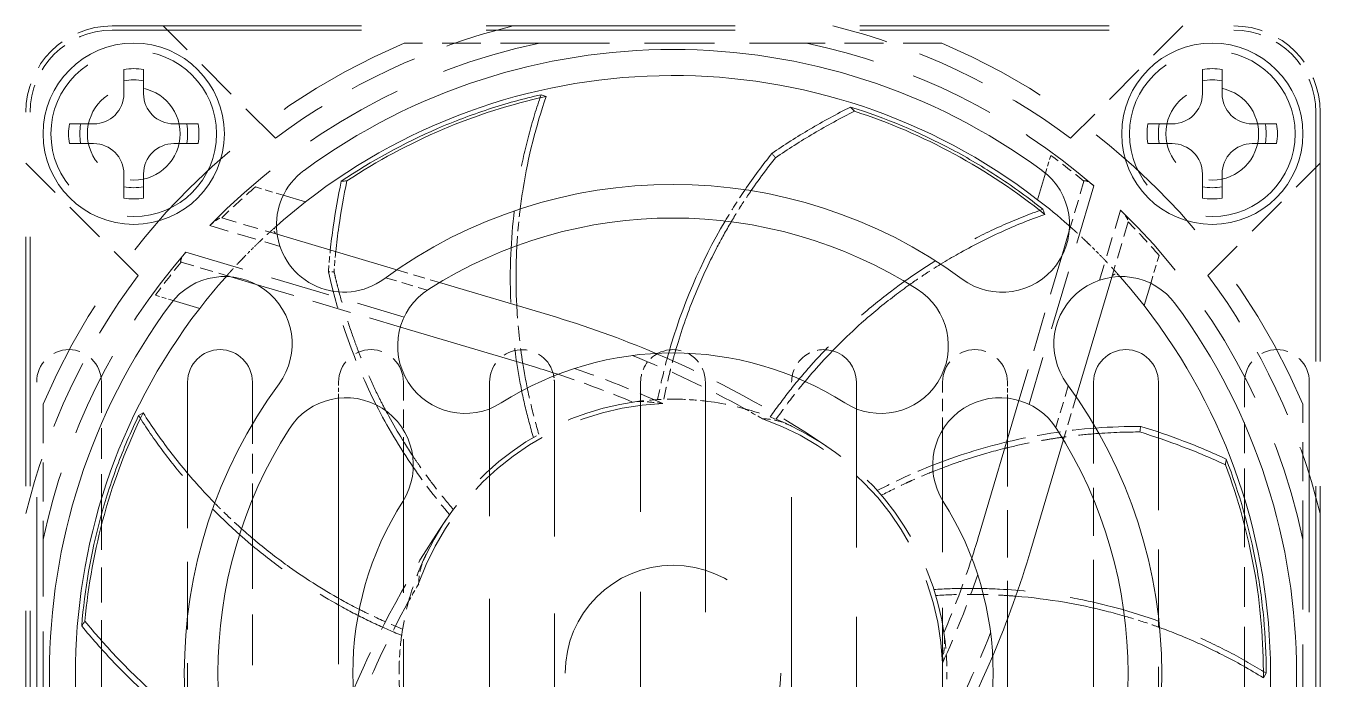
# Model space of a CAD drawing. Header units: millimetres. Extents: x 36 to 2484, y 36 to 1746.
# Drawn here: x 1227.8 to 1287.8, y 527.6 to 557.8 of the extents above; entities that cross this region are included whole.
import ezdxf

# ---------------------------------------------------------------- set-up
doc = ezdxf.new("R2010")
doc.units = ezdxf.units.MM
doc.header["$LTSCALE"] = 6
doc.linetypes.add('HIDDEN', pattern=[9.525, 6.35, -3.175])
doc.layers.add('가는파선_A3', color=7, linetype='HIDDEN', lineweight=13, true_color=0x008000)
doc.layers.add('굵은실선_A3', color=7, linetype='Continuous', lineweight=18)

msp = doc.modelspace()

# ---------------------------------------------------------------- linework, layer by layer
at = {"layer": '가는파선_A3', "ltscale": 0.303295}
for p, q in [((1231.78, 557.829), (1283.78, 557.829)), ((1231.78, 557.629), (1283.78, 557.629)), ((1227.78, 501.829), (1227.78, 553.829)), ((1227.98, 501.829), (1227.98, 553.829)), ((1287.58, 553.829), (1287.58, 501.829)), ((1287.78, 553.829), (1287.78, 501.829))]:
    msp.add_line(p, q, dxfattribs=at)
at = {"layer": '가는파선_A3', "ltscale": 0.050574}
for p, q in [((1239.345, 552.628), (1234.144, 557.829)), ((1281.416, 557.829), (1276.215, 552.628)), ((1227.78, 551.465), (1232.981, 546.264)), ((1282.579, 546.264), (1287.78, 551.465))]:
    msp.add_line(p, q, dxfattribs=at)
at = {"layer": '가는파선_A3', "ltscale": 0.085258}
for p, q in [((1251.585, 557.029), (1263.975, 557.029)), ((1228.58, 521.634), (1228.58, 534.024)), ((1286.98, 534.024), (1286.98, 521.634))]:
    msp.add_line(p, q, dxfattribs=at)
at = {"layer": '가는파선_A3', "ltscale": 0.005822}
for p, q in [((1275.05, 551.002), (1275.294, 551.826)), ((1234.607, 545.099), (1233.783, 545.344))]:
    msp.add_line(p, q, dxfattribs=at)
at = {"layer": '가는파선_A3', "ltscale": 0.009197}
for p, q in [((1239.712, 549.978), (1238.419, 550.362)), ((1279.929, 545.896), (1280.313, 547.19))]:
    msp.add_line(p, q, dxfattribs=at)
at = {"layer": '가는파선_A3', "ltscale": 0.072679}
for p, q in [((1277.292, 550.419), (1274.286, 540.291)), ((1235.19, 547.341), (1245.318, 544.335))]:
    msp.add_line(p, q, dxfattribs=at)
at = {"layer": '가는파선_A3', "ltscale": 0.015952}
for p, q in [((1276.831, 550.625), (1276.168, 548.391)), ((1234.984, 546.88), (1237.218, 546.217))]:
    msp.add_line(p, q, dxfattribs=at)
at = {"layer": '가는파선_A3', "ltscale": 0.023241}
for p, q in [((1278.523, 549.294), (1277.559, 546.046)), ((1236.315, 548.572), (1239.563, 547.608))]:
    msp.add_line(p, q, dxfattribs=at)
at = {"layer": '가는파선_A3', "ltscale": 0.018309}
for p, q in [((1236.867, 548.929), (1239.428, 548.169)), ((1278.88, 548.742), (1278.12, 546.18))]:
    msp.add_line(p, q, dxfattribs=at)
at = {"layer": '가는파선_A3'}
for p, q in [((1239.428, 548.169), (1239.429, 548.169)), ((1278.12, 546.18), (1278.12, 546.18))]:
    msp.add_line(p, q, dxfattribs=at)
at = {"layer": '가는파선_A3', "ltscale": 0.000352975}
for p, q in [((1276.168, 548.391), (1276.15, 548.328)), ((1237.218, 546.217), (1237.281, 546.199))]:
    msp.add_line(p, q, dxfattribs=at)
at = {"layer": '가는파선_A3', "ltscale": 0.047908}
for p, q in [((1275.8, 547.15), (1273.817, 540.469)), ((1238.459, 545.849), (1245.14, 543.866))]:
    msp.add_line(p, q, dxfattribs=at)
at = {"layer": '가는파선_A3', "ltscale": 0.013778}
for p, q in [((1244.458, 546.155), (1246.389, 545.582)), ((1276.106, 541.151), (1275.533, 539.219))]:
    msp.add_line(p, q, dxfattribs=at)
at = {"layer": '가는파선_A3', "ltscale": 0.01412}
for p, q in [((1244.978, 546.522), (1246.957, 545.935)), ((1276.473, 540.63), (1275.886, 538.652))]:
    msp.add_line(p, q, dxfattribs=at)
at = {"layer": '가는파선_A3', "ltscale": 0.279909}
for p, q in [((1228.28, 509.329), (1228.28, 541.323)), ((1259.28, 541.323), (1259.28, 509.329)), ((1263.28, 509.329), (1263.28, 541.323)), ((1287.28, 541.323), (1287.28, 509.329))]:
    msp.add_line(p, q, dxfattribs=at)
at = {"layer": '가는파선_A3', "ltscale": 0.037299}
for p, q in [((1231.28, 541.323), (1231.28, 535.894)), ((1284.28, 535.894), (1284.28, 541.323))]:
    msp.add_line(p, q, dxfattribs=at)
at = {"layer": '가는파선_A3', "ltscale": 0.005045}
for p, q in [((1242.28, 540.576), (1242.28, 541.323)), ((1273.28, 541.323), (1273.28, 540.576))]:
    msp.add_line(p, q, dxfattribs=at)
at = {"layer": '가는파선_A3', "ltscale": 0.022329}
msp.add_line((1245.28, 541.323), (1245.28, 538.067), dxfattribs=at)
at = {"layer": '가는파선_A3', "ltscale": 0.200992}
msp.add_line((1249.28, 512.132), (1249.28, 541.323), dxfattribs=at)
at = {"layer": '가는파선_A3', "ltscale": 0.187835}
msp.add_line((1252.28, 541.323), (1252.28, 514.042), dxfattribs=at)
at = {"layer": '가는파선_A3', "ltscale": 0.19459}
msp.add_line((1256.28, 513.061), (1256.28, 541.323), dxfattribs=at)
at = {"layer": '가는파선_A3', "ltscale": 0.015195}
msp.add_line((1270.28, 539.102), (1270.28, 541.323), dxfattribs=at)
at = {"layer": '가는파선_A3', "ltscale": 0.168738}
msp.add_line((1266.28, 540.083), (1266.28, 515.575), dxfattribs=at)
at = {"layer": '가는파선_A3', "ltscale": 0.023953}
msp.add_line((1238.28, 539.364), (1238.28, 535.872), dxfattribs=at)
at = {"layer": '가는파선_A3', "ltscale": 0.058598}
msp.add_line((1277.28, 530.843), (1277.28, 539.364), dxfattribs=at)
at = {"layer": '가는파선_A3', "ltscale": 0.09519}
msp.add_line((1280.28, 539.005), (1280.28, 525.173), dxfattribs=at)
at = {"layer": '가는파선_A3', "ltscale": 0.057376}
msp.add_line((1273.28, 538.659), (1273.28, 530.315), dxfattribs=at)
at = {"layer": '가는파선_A3', "ltscale": 0.135772}
msp.add_line((1270.28, 517.918), (1270.28, 537.642), dxfattribs=at)
at = {"layer": '가는파선_A3', "ltscale": 0.081999}
msp.add_line((1235.28, 525.173), (1235.28, 537.09), dxfattribs=at)
at = {"layer": '가는파선_A3', "ltscale": 0.112434}
msp.add_line((1245.28, 535.835), (1245.28, 519.5), dxfattribs=at)
at = {"layer": '가는파선_A3', "ltscale": 0.042759}
msp.add_line((1231.28, 535.177), (1231.28, 528.956), dxfattribs=at)
at = {"layer": '가는파선_A3', "ltscale": 0.048449}
msp.add_line((1284.28, 528.129), (1284.28, 535.177), dxfattribs=at)
at = {"layer": '가는파선_A3', "ltscale": 0.061793}
msp.add_line((1238.28, 534.086), (1238.28, 525.101), dxfattribs=at)
at = {"layer": '가는파선_A3', "ltscale": 0.098412}
msp.add_line((1242.28, 516.999), (1242.28, 531.299), dxfattribs=at)
at = {"layer": '가는파선_A3', "ltscale": 0.166112}
for centre in [(1232.78, 552.829), (1282.78, 552.829)]:
    msp.add_circle(centre, 3.84, dxfattribs=at)
at = {"layer": '가는파선_A3', "ltscale": 0.092961}
for centre in [(1232.78, 552.829), (1282.78, 552.829)]:
    msp.add_circle(centre, 2.15, dxfattribs=at)
at = {"layer": '가는파선_A3', "ltscale": 0.274855}
msp.add_circle((1257.78, 527.829), 5, dxfattribs=at)
at = {"layer": '가는파선_A3', "ltscale": 0.043184}
for centre, start, end in [((1231.78, 553.829), 90, 180), ((1283.78, 553.829), 0, 90)]:
    msp.add_arc(centre, 4, start, end, dxfattribs=at)
at = {"layer": '가는파선_A3', "ltscale": 0.04102}
for centre, start, end in [((1231.78, 553.829), 90, 180), ((1283.78, 553.829), 0, 90)]:
    msp.add_arc(centre, 3.8, start, end, dxfattribs=at)
at = {"layer": '가는파선_A3', "ltscale": 0.084473}
for start, end in [(103.86243, 126.62618), (53.37382, 76.13757), (143.37382, 166.13757), (13.86243, 36.62618)]:
    msp.add_arc((1257.78, 527.829), 30.9, start, end, dxfattribs=at)
at = {"layer": '가는파선_A3', "ltscale": 0.166951}
for start, end in [(113.11992, 156.88008), (23.11992, 66.88008)]:
    msp.add_arc((1257.78, 527.829), 31.75, start, end, dxfattribs=at)
at = {"layer": '가는파선_A3', "ltscale": 0.121933}
for start, end in [(101.9788, 135.98083), (11.9788, 45.98083)]:
    msp.add_arc((1257.78, 527.829), 29.85, start, end, dxfattribs=at)
at = {"layer": '가는파선_A3', "ltscale": 0.103405}
for start, end in [(49.18161, 78.0212), (139.18161, 168.0212)]:
    msp.add_arc((1257.78, 527.829), 29.85, start, end, dxfattribs=at)
at = {"layer": '가는파선_A3', "ltscale": 0.013339}
for start, end in [(50.11307, 53.87531), (140.11307, 143.87531)]:
    msp.add_arc((1257.78, 527.829), 29.709, start, end, dxfattribs=at)
at = {"layer": '가는파선_A3', "ltscale": 0.014454}
for start, end in [(130.67041, 134.74483), (40.67041, 44.74483)]:
    msp.add_arc((1257.78, 527.829), 29.709, start, end, dxfattribs=at)
at = {"layer": '가는파선_A3', "ltscale": 0.011766}
msp.add_arc((1282.593, 535.586), 25.996, 145.69483, 149.49115, dxfattribs=at)
at = {"layer": '가는파선_A3', "ltscale": 0.002828}
for centre, start, end in [((1239.485, 548.361), 131.7021, 253.47), ((1278.312, 546.124), 41.7021, 163.47)]:
    msp.add_arc(centre, 0.2, start, end, dxfattribs=at)
at = {"layer": '가는파선_A3', "ltscale": 0.000321428}
for start, end in [(131.57556, 131.7021), (41.57556, 41.7021)]:
    msp.add_arc((1257.78, 527.829), 27.7, start, end, dxfattribs=at)
at = {"layer": '가는파선_A3', "ltscale": 0.000840398}
msp.add_arc((1275.977, 548.448), 0.2, 343.47, 22.577, dxfattribs=at)
at = {"layer": '가는파선_A3', "ltscale": 0.00384}
for start, end in [(134.59874, 135.78169), (44.59874, 45.78169)]:
    msp.add_arc((1257.78, 527.829), 27.7, start, end, dxfattribs=at)
at = {"layer": '가는파선_A3', "ltscale": 0.000840399}
msp.add_arc((1237.161, 546.026), 0.2, 73.47, 112.577, dxfattribs=at)
at = {"layer": '가는파선_A3', "ltscale": 0.045243}
msp.add_arc((1267.185, 552.065), 25.996, 192.50556, 207.01243, dxfattribs=at)
at = {"layer": '가는파선_A3', "ltscale": 0.032363}
for centre in [(1229.78, 541.323), (1243.78, 541.323), (1271.78, 541.323), (1285.78, 541.323)]:
    msp.add_arc(centre, 1.5, 0, 180, dxfattribs=at)
at = {"layer": '가는파선_A3', "ltscale": 0.029331}
msp.add_arc((1250.78, 541.323), 1.5, 16.81479, 180, dxfattribs=at)
at = {"layer": '가는파선_A3', "ltscale": 0.011229}
msp.add_arc((1257.78, 541.323), 1.5, 117.18244, 180, dxfattribs=at)
at = {"layer": '가는파선_A3', "ltscale": 0.015216}
msp.add_arc((1282.593, 535.586), 25.996, 164.18465, 169.08489, dxfattribs=at)
at = {"layer": '가는파선_A3', "ltscale": 0.017226}
msp.add_arc((1257.78, 541.323), 1.5, 0, 96.06663, dxfattribs=at)
at = {"layer": '가는파선_A3', "ltscale": 0.018898}
msp.add_arc((1264.78, 541.323), 1.5, 74.66111, 180, dxfattribs=at)
at = {"layer": '가는파선_A3', "ltscale": 0.00186}
msp.add_arc((1250.78, 541.323), 1.5, 0, 10.86898, dxfattribs=at)
at = {"layer": '가는파선_A3', "ltscale": 0.102804}
for start, end in [(92.14681, 160.61598), (2.14681, 70.61598)]:
    msp.add_arc((1257.78, 527.829), 12.5, start, end, dxfattribs=at)
at = {"layer": '가는파선_A3', "ltscale": 0.086535}
for start, end in [(97.59803, 154.33421), (7.59803, 64.33421)]:
    msp.add_arc((1257.78, 527.829), 12.7, start, end, dxfattribs=at)
at = {"layer": '가는파선_A3', "ltscale": 0.009178}
for start, end in [(82.68098, 88.75727), (172.68098, 178.75727)]:
    msp.add_arc((1257.78, 527.829), 12.7, start, end, dxfattribs=at)
at = {"layer": '가는파선_A3', "ltscale": 0.006391}
for centre, start, end in [((1238.814, 499.784), 59.87624, 61.04834), ((1285.825, 508.863), 149.87624, 151.04834)]:
    msp.add_arc(centre, 46.056, start, end, dxfattribs=at)
at = {"layer": '가는파선_A3', "ltscale": 0.028767}
msp.add_arc((1279.315, 513.266), 25.996, 94.26626, 103.50177, dxfattribs=at)
at = {"layer": '가는파선_A3', "ltscale": 0.018962}
msp.add_arc((1267.185, 552.065), 25.996, 214.41479, 220.51346, dxfattribs=at)
at = {"layer": '가는파선_A3', "ltscale": 0.019374}
msp.add_arc((1279.315, 513.266), 25.996, 111.42601, 117.65631, dxfattribs=at)
at = {"layer": '가는파선_A3', "ltscale": 0.039602}
for centre, major_axis, start_param, end_param in [((1247.428, 518.005), (31.314, -14.832), 1.48665, 1.653063), ((1267.604, 517.478), (-14.832, -31.314), 4.628243, 4.794656), ((1247.956, 538.18), (-14.832, -31.314), 1.48665, 1.653063)]:
    msp.add_ellipse(centre, major_axis=major_axis, ratio=0.747569, start_param=start_param, end_param=end_param, dxfattribs=at)
at = {"layer": '가는파선_A3', "ltscale": 0.062132}
for centre, major_axis, start_param, end_param in [((1247.346, 517.837), (31.897, -15.101), 1.368341, 1.624922), ((1267.771, 517.395), (-15.101, -31.897), 4.509934, 4.766515), ((1247.788, 538.263), (-15.101, -31.897), 1.368341, 1.624922)]:
    msp.add_ellipse(centre, major_axis=major_axis, ratio=0.753423, start_param=start_param, end_param=end_param, dxfattribs=at)
at = {"layer": '가는파선_A3', "ltscale": 0.030301}
for centre, major_axis in [((1247.456, 518.017), (29.879, -14.187)), ((1247.968, 538.153), (-14.187, -29.879))]:
    msp.add_ellipse(centre, major_axis=major_axis, ratio=0.737079, start_param=1.590873, end_param=1.724567, dxfattribs=at)
at = {"layer": '가는파선_A3', "ltscale": 0.025357}
for centre, major_axis in [((1247.414, 517.832), (29.496, -14.079)), ((1247.783, 538.195), (-14.079, -29.496))]:
    msp.add_ellipse(centre, major_axis=major_axis, ratio=0.73627, start_param=1.633596, end_param=1.747056, dxfattribs=at)
at = {"layer": '가는파선_A3', "ltscale": 0.047359}
for points, weights in [([(1251.585, 557.029), (1248.545, 557.029), (1245.313, 557.029)], [1.04362508685, 1.03259529718, 1.01109206527]), ([(1270.247, 557.029), (1267.014, 557.029), (1263.975, 557.029)], [1.01109206527, 1.03259529718, 1.04362508685]), ([(1228.58, 540.296), (1228.58, 537.063), (1228.58, 534.024)], [1.01109206527, 1.03259529718, 1.04362508685]), ([(1286.98, 534.024), (1286.98, 537.063), (1286.98, 540.296)], [1.04360800097, 1.03257839188, 1.01107551201])]:
    msp.add_rational_spline(points, weights, degree=2, dxfattribs=at)
at = {"layer": '가는파선_A3', "ltscale": 0.111133}
for points, knots in [([(1251.307, 538.756), (1251.163, 539.242), (1251.033, 539.732), (1250.803, 540.719), (1250.702, 541.216), (1250.444, 542.71), (1250.33, 543.716), (1250.238, 545.393), (1250.227, 546.062), (1250.273, 548.098), (1250.412, 549.459), (1250.777, 551.461), (1250.922, 552.113), (1251.259, 553.393), (1251.449, 554.021), (1251.664, 554.64)], [-1.61343, -1.61343, -1.61343, -1.61343, -1.461593, -1.461593, -1.309712, -1.309712, -1.006941, -1.006941, -0.806715, -0.806715, -0.397022, -0.397022, -0.196668, -0.196668, 0, 0, 0, 0]), ([(1262.287, 539.702), (1262.577, 540.118), (1262.879, 540.525), (1263.507, 541.321), (1263.833, 541.709), (1264.841, 542.843), (1265.555, 543.559), (1266.81, 544.676), (1267.326, 545.102), (1268.946, 546.335), (1270.097, 547.076), (1271.89, 548.038), (1272.49, 548.332), (1273.701, 548.866), (1274.31, 549.109), (1274.928, 549.327)], [-1.61343, -1.61343, -1.61343, -1.61343, -1.461593, -1.461593, -1.309712, -1.309712, -1.006941, -1.006941, -0.806715, -0.806715, -0.397022, -0.397022, -0.196668, -0.196668, 0, 0, 0, 0]), ([(1245.201, 529.581), (1244.732, 529.772), (1244.268, 529.976), (1243.352, 530.411), (1242.901, 530.642), (1241.571, 531.372), (1240.714, 531.909), (1239.346, 532.883), (1238.816, 533.292), (1237.253, 534.597), (1236.275, 535.555), (1234.937, 537.088), (1234.518, 537.608), (1233.727, 538.669), (1233.355, 539.21), (1233.005, 539.764)], [-1.61343, -1.61343, -1.61343, -1.61343, -1.461592, -1.461592, -1.309712, -1.309712, -1.006941, -1.006941, -0.806714, -0.806714, -0.397022, -0.397022, -0.196668, -0.196668, 0, 0, 0, 0]), ([(1269.873, 531.708), (1270.379, 531.74), (1270.885, 531.758), (1271.899, 531.763), (1272.406, 531.751), (1273.921, 531.67), (1274.926, 531.557), (1276.582, 531.273), (1277.236, 531.135), (1279.211, 530.637), (1280.507, 530.199), (1282.378, 529.398), (1282.981, 529.111), (1284.154, 528.498), (1284.724, 528.172), (1285.28, 527.826)], [-1.61343, -1.61343, -1.61343, -1.61343, -1.461593, -1.461593, -1.309712, -1.309712, -1.006941, -1.006941, -0.806715, -0.806715, -0.397022, -0.397022, -0.196668, -0.196668, 0, 0, 0, 0])]:
    msp.add_open_spline(points, degree=3, knots=knots, dxfattribs=at)
at = {"layer": '가는파선_A3', "ltscale": 0.005466}
for points in [[(1276.831, 550.625), (1276.833, 550.63), (1276.835, 550.635), (1276.839, 550.639), (1276.85, 550.652), (1276.872, 550.658), (1276.936, 550.647), (1276.979, 550.631), (1277.07, 550.584), (1277.125, 550.549), (1277.218, 550.481), (1277.256, 550.45), (1277.292, 550.419)], [(1234.984, 546.88), (1234.979, 546.882), (1234.974, 546.885), (1234.97, 546.888), (1234.957, 546.899), (1234.951, 546.921), (1234.962, 546.986), (1234.978, 547.028), (1235.025, 547.119), (1235.06, 547.174), (1235.128, 547.267), (1235.159, 547.305), (1235.19, 547.341)]]:
    msp.add_open_spline(points, degree=3, knots=[0.31733555, 0.31733555, 0.31733555, 0.31733555, 0.32304745, 0.32304745, 0.32304745, 0.34220632, 0.34220632, 0.36136519, 0.36136519, 0.38139821, 0.38139821, 0.39512989, 0.39512989, 0.39512989, 0.39512989], dxfattribs=at)
at = {"layer": '가는파선_A3', "ltscale": 0.011709}
for points, knots in [([(1260.48, 548.749), (1260.555, 548.877), (1260.632, 549.004), (1260.71, 549.131), (1260.921, 549.473), (1261.14, 549.811), (1261.367, 550.143), (1261.379, 550.16), (1261.39, 550.177), (1261.402, 550.194)], [0.7103808, 0.7103808, 0.7103808, 0.7103808, 0.7461522, 0.7461522, 0.7461522, 0.8430978, 0.8430978, 0.8430978, 0.8480169, 0.8480169, 0.8480169, 0.8480169]), ([(1250.542, 547.642), (1250.564, 548.026), (1250.594, 548.41), (1250.652, 548.978), (1250.673, 549.164), (1250.696, 549.349)], [-0.7061844, -0.7061844, -0.7061844, -0.7061844, -0.5910744, -0.5910744, -0.5351618, -0.5351618, -0.5351618, -0.5351618]), ([(1268.758, 545.841), (1269.072, 546.063), (1269.39, 546.279), (1269.871, 546.588), (1270.029, 546.688), (1270.188, 546.785)], [-0.7061844, -0.7061844, -0.7061844, -0.7061844, -0.5910744, -0.5910744, -0.5351618, -0.5351618, -0.5351618, -0.5351618]), ([(1237.777, 534.524), (1237.49, 534.78), (1237.209, 535.043), (1236.801, 535.442), (1236.668, 535.575), (1236.538, 535.708)], [-0.7061844, -0.7061844, -0.7061844, -0.7061844, -0.591074, -0.591074, -0.5351618, -0.5351618, -0.5351618, -0.5351618]), ([(1278.707, 530.476), (1279.076, 530.37), (1279.444, 530.255), (1279.985, 530.072), (1280.161, 530.01), (1280.337, 529.947)], [-0.7061844, -0.7061844, -0.7061844, -0.7061844, -0.591074, -0.591074, -0.5351618, -0.5351618, -0.5351618, -0.5351618])]:
    msp.add_open_spline(points, degree=3, knots=knots, dxfattribs=at)
at = {"layer": '가는파선_A3', "ltscale": 0.006072}
for points in [[(1278.523, 549.294), (1278.541, 549.277), (1278.558, 549.259), (1278.625, 549.19), (1278.676, 549.132), (1278.763, 549.02), (1278.799, 548.965), (1278.85, 548.875), (1278.87, 548.832), (1278.884, 548.775), (1278.884, 548.756), (1278.88, 548.742)], [(1236.315, 548.572), (1236.332, 548.59), (1236.35, 548.607), (1236.419, 548.675), (1236.477, 548.725), (1236.589, 548.812), (1236.644, 548.848), (1236.734, 548.9), (1236.777, 548.919), (1236.834, 548.933), (1236.853, 548.934), (1236.867, 548.929)]]:
    msp.add_open_spline(points, degree=3, knots=[0.07208224, 0.07208224, 0.07208224, 0.07208224, 0.0793322, 0.0793322, 0.10129348, 0.10129348, 0.12325475, 0.12325475, 0.14396458, 0.14396458, 0.15775775, 0.15775775, 0.15775775, 0.15775775], dxfattribs=at)
at = {"layer": '가는파선_A3', "ltscale": 0.013976}
for points in [[(1239.352, 548.51), (1239.352, 548.51), (1239.344, 548.503), (1239.321, 548.482), (1239.307, 548.469), (1239.288, 548.453), (1239.274, 548.44), (1239.267, 548.434), (1239.23, 548.401), (1239.195, 548.369), (1239.134, 548.314), (1239.102, 548.284), (1239.066, 548.252), (1239.042, 548.229), (1239.028, 548.217), (1238.968, 548.161), (1238.891, 548.09), (1238.807, 548.011), (1238.749, 547.957), (1238.719, 547.928), (1238.572, 547.789), (1238.453, 547.673), (1238.331, 547.553)], [(1278.461, 546.257), (1278.461, 546.257), (1278.454, 546.264), (1278.433, 546.288), (1278.42, 546.302), (1278.403, 546.321), (1278.391, 546.335), (1278.384, 546.342), (1278.352, 546.379), (1278.32, 546.414), (1278.265, 546.475), (1278.235, 546.507), (1278.203, 546.543), (1278.18, 546.567), (1278.168, 546.58), (1278.112, 546.641), (1278.04, 546.718), (1277.962, 546.802), (1277.908, 546.86), (1277.879, 546.89), (1277.74, 547.036), (1277.624, 547.156), (1277.503, 547.278)]]:
    msp.add_open_spline(points, degree=3, knots=[0, 0, 0, 0, 0.125, 0.125, 0.1875, 0.21875, 0.21875, 0.25, 0.25, 0.375, 0.375, 0.4375, 0.46875, 0.46875, 0.5, 0.5, 0.625, 0.6875, 0.6875, 0.75, 0.75, 1, 1, 1, 1], dxfattribs=at)
at = {"layer": '가는파선_A3', "ltscale": 0.013713}
for points in [[(1277.098, 547.681), (1277.037, 547.741), (1276.976, 547.799), (1276.917, 547.856), (1276.887, 547.884), (1276.858, 547.912), (1276.829, 547.94), (1276.799, 547.967), (1276.771, 547.994), (1276.742, 548.022), (1276.682, 548.077), (1276.626, 548.13), (1276.573, 548.179), (1276.546, 548.203), (1276.52, 548.227), (1276.495, 548.25), (1276.47, 548.273), (1276.447, 548.294), (1276.423, 548.316), (1276.374, 548.361), (1276.33, 548.4), (1276.292, 548.435), (1276.273, 548.452), (1276.255, 548.468), (1276.239, 548.482), (1276.222, 548.497), (1276.208, 548.51), (1276.194, 548.523), (1276.137, 548.573), (1276.109, 548.598), (1276.109, 548.598)], [(1237.928, 547.147), (1237.868, 547.086), (1237.81, 547.025), (1237.753, 546.966), (1237.725, 546.936), (1237.697, 546.907), (1237.669, 546.878), (1237.642, 546.849), (1237.615, 546.82), (1237.587, 546.791), (1237.532, 546.731), (1237.479, 546.675), (1237.43, 546.622), (1237.405, 546.595), (1237.382, 546.569), (1237.359, 546.544), (1237.336, 546.519), (1237.315, 546.496), (1237.292, 546.472), (1237.248, 546.423), (1237.209, 546.379), (1237.174, 546.341), (1237.157, 546.322), (1237.141, 546.304), (1237.127, 546.288), (1237.112, 546.271), (1237.099, 546.257), (1237.086, 546.243), (1237.036, 546.186), (1237.011, 546.158), (1237.011, 546.158)]]:
    msp.add_open_spline(points, degree=3, knots=[0, 0, 0, 0, 0.125, 0.125, 0.125, 0.1875, 0.1875, 0.1875, 0.25, 0.25, 0.25, 0.375, 0.375, 0.375, 0.4375, 0.4375, 0.4375, 0.5, 0.5, 0.5, 0.625, 0.625, 0.625, 0.6875, 0.6875, 0.6875, 0.75, 0.75, 0.75, 1, 1, 1, 1], dxfattribs=at)
at = {"layer": '가는파선_A3', "ltscale": 0.007485}
msp.add_open_spline([(1241.806, 546.436), (1241.829, 546.769), (1241.859, 547.103), (1241.894, 547.438)], degree=3, dxfattribs=at)
at = {"layer": '가는파선_A3', "ltscale": 0.006934}
msp.add_open_spline([(1242.147, 547.362), (1242.115, 547.052), (1242.089, 546.743), (1242.067, 546.435)], degree=3, dxfattribs=at)
at = {"layer": '가는파선_A3', "ltscale": 0.002003}
msp.add_open_spline([(1242.067, 546.435), (1242.024, 546.435), (1241.98, 546.435), (1241.893, 546.436), (1241.85, 546.436), (1241.806, 546.436)], degree=3, knots=[0.00003382, 0.00003382, 0.00003382, 0.00003382, 0.01529018, 0.01529018, 0.03056016, 0.03056016, 0.03056016, 0.03056016], dxfattribs=at)
at = {"layer": '가는파선_A3', "ltscale": 0.047483}
msp.add_open_spline([(1244.473, 539.982), (1244.366, 540.182), (1244.262, 540.383), (1244.16, 540.586), (1243.978, 540.949), (1243.805, 541.316), (1243.64, 541.687), (1243.556, 541.876), (1243.475, 542.066), (1243.395, 542.257), (1243.309, 542.466), (1243.225, 542.677), (1243.143, 542.888), (1243.078, 543.058), (1243.014, 543.229), (1242.953, 543.401), (1242.816, 543.78), (1242.689, 544.162), (1242.571, 544.546), (1242.455, 544.921), (1242.348, 545.299), (1242.25, 545.678), (1242.219, 545.8), (1242.189, 545.922), (1242.159, 546.044), (1242.127, 546.174), (1242.097, 546.304), (1242.067, 546.435)], degree=3, knots=[0.4453791, 0.4453791, 0.4453791, 0.4453791, 0.5, 0.5, 0.5, 0.5977906, 0.5977906, 0.5977906, 0.647652, 0.647652, 0.647652, 0.702196, 0.702196, 0.702196, 0.7461522, 0.7461522, 0.7461522, 0.8430978, 0.8430978, 0.8430978, 0.9375285, 0.9375285, 0.9375285, 0.9677793, 0.9677793, 0.9677793, 1, 1, 1, 1], dxfattribs=at)
at = {"layer": '가는파선_A3', "ltscale": 0.018551}
msp.add_open_spline([(1250.818, 542.181), (1250.681, 543.046), (1250.589, 543.915), (1250.539, 544.816), (1250.538, 544.844), (1250.536, 544.873)], degree=3, knots=[-1.2524434, -1.2524434, -1.2524434, -1.2524434, -0.9909206, -0.9909206, -0.9825075, -0.9825075, -0.9825075, -0.9825075], dxfattribs=at)
at = {"layer": '가는파선_A3', "ltscale": 0.015134}
for points, knots in [([(1257.357, 540.522), (1257.438, 540.941), (1257.529, 541.357), (1257.631, 541.771), (1257.654, 541.866), (1257.678, 541.961), (1257.703, 542.056), (1257.756, 542.262), (1257.811, 542.468), (1257.869, 542.672)], [0, 0, 0, 0, 0.1028008, 0.1028008, 0.1028008, 0.1263789, 0.1263789, 0.1263789, 0.1776882, 0.1776882, 0.1776882, 0.1776882]), ([(1262.558, 539.596), (1262.844, 540.005), (1263.143, 540.407), (1263.599, 540.985), (1263.749, 541.17), (1263.901, 541.352)], [-1.5873425, -1.5873425, -1.5873425, -1.5873425, -1.4381718, -1.4381718, -1.3672782, -1.3672782, -1.3672782, -1.3672782]), ([(1251.559, 538.901), (1251.418, 539.38), (1251.29, 539.864), (1251.122, 540.581), (1251.071, 540.813), (1251.024, 541.046)], [-1.5873425, -1.5873425, -1.5873425, -1.5873425, -1.4381718, -1.4381718, -1.3672782, -1.3672782, -1.3672782, -1.3672782]), ([(1245.245, 529.869), (1244.782, 530.057), (1244.324, 530.258), (1243.659, 530.575), (1243.446, 530.68), (1243.234, 530.788)], [-1.5873425, -1.5873425, -1.5873425, -1.5873425, -1.4381717, -1.4381717, -1.3672782, -1.3672782, -1.3672782, -1.3672782])]:
    msp.add_open_spline(points, degree=3, knots=knots, dxfattribs=at)
at = {"layer": '가는파선_A3', "ltscale": 0.014284}
for points, knots in [([(1258.055, 540.526), (1257.783, 540.532), (1257.506, 540.529), (1256.967, 540.506), (1256.732, 540.487), (1256.354, 540.45), (1256.209, 540.432), (1256.103, 540.418), (1256.102, 540.418), (1256.101, 540.417)], [-0.1905322, -0.1905322, -0.1905322, -0.1905322, -0.1432695, -0.1432695, -0.0950588, -0.0950588, -0.0495516, -0.0495516, -0.0489455, -0.0489455, -0.0489455, -0.0489455]), ([(1270.368, 529.508), (1270.37, 529.495), (1270.372, 529.48), (1270.39, 529.345), (1270.41, 529.18), (1270.447, 528.76), (1270.462, 528.531), (1270.48, 528.059), (1270.482, 527.804), (1270.477, 527.554)], [0.0489309, 0.0489309, 0.0489309, 0.0489309, 0.054919, 0.054919, 0.1046205, 0.1046205, 0.1546698, 0.1546698, 0.2094358, 0.2094358, 0.2094358, 0.2094358]), ([(1245.191, 526.15), (1245.19, 526.163), (1245.188, 526.178), (1245.17, 526.313), (1245.15, 526.478), (1245.112, 526.898), (1245.097, 527.127), (1245.08, 527.599), (1245.077, 527.854), (1245.083, 528.104)], [0.0489309, 0.0489309, 0.0489309, 0.0489309, 0.054919, 0.054919, 0.1046205, 0.1046205, 0.1546698, 0.1546698, 0.2094358, 0.2094358, 0.2094358, 0.2094358])]:
    msp.add_open_spline(points, degree=3, knots=knots, dxfattribs=at)
at = {"layer": '가는파선_A3', "ltscale": 0.008477}
for points, knots in [([(1256.101, 540.417), (1256.175, 540.427), (1256.291, 540.423), (1256.475, 540.415), (1256.608, 540.404), (1256.918, 540.373), (1257.113, 540.349), (1257.304, 540.321), (1257.308, 540.321), (1257.312, 540.32)], [-0.1146198, -0.1146198, -0.1146198, -0.1146198, -0.0945522, -0.0945522, -0.0568273, -0.0568273, 0, 0, 0.0011106, 0.0011106, 0.0011106, 0.0011106]), ([(1270.368, 529.508), (1270.378, 529.434), (1270.374, 529.318), (1270.366, 529.134), (1270.355, 529.001), (1270.324, 528.691), (1270.299, 528.496), (1270.272, 528.305), (1270.272, 528.301), (1270.271, 528.297)], [-0.1146197, -0.1146197, -0.1146197, -0.1146197, -0.094552, -0.094552, -0.056827, -0.056827, 0, 0, 0.0011106, 0.0011106, 0.0011106, 0.0011106])]:
    msp.add_open_spline(points, degree=3, knots=knots, dxfattribs=at)
at = {"layer": '가는파선_A3', "ltscale": 0.028236}
for points in [[(1263.281, 539.276), (1262.904, 539.457), (1262.518, 539.62), (1261.138, 540.122), (1260.212, 540.321), (1259.398, 540.426)], [(1246.333, 533.33), (1246.152, 532.953), (1245.989, 532.567), (1245.487, 531.187), (1245.288, 530.261), (1245.183, 529.447)]]:
    msp.add_open_spline(points, degree=3, knots=[-0.3447709, -0.3447709, -0.3447709, -0.3447709, -0.2462525, -0.2462525, 0, 0, 0, 0], dxfattribs=at)
at = {"layer": '가는파선_A3', "ltscale": 0.0097}
for points, knots in [([(1261.929, 539.62), (1261.931, 539.62), (1261.933, 539.62), (1262.132, 539.613), (1262.325, 539.596), (1262.758, 539.496), (1262.993, 539.414), (1263.281, 539.276)], [-0.1932387, -0.1932387, -0.1932387, -0.1932387, -0.1921195, -0.1921195, -0.096617, -0.096617, -0.000001, -0.000001, -0.000001, -0.000001]), ([(1245.988, 531.978), (1245.989, 531.98), (1245.989, 531.982), (1245.996, 532.181), (1246.013, 532.374), (1246.113, 532.807), (1246.195, 533.042), (1246.333, 533.33)], [-0.1932386, -0.1932386, -0.1932386, -0.1932386, -0.1921194, -0.1921194, -0.096617, -0.096617, -0.000001, -0.000001, -0.000001, -0.000001])]:
    msp.add_open_spline(points, degree=3, knots=knots, dxfattribs=at)
at = {"layer": '가는파선_A3', "ltscale": 0.030395}
msp.add_open_spline([(1273.158, 538.246), (1273.188, 538.254), (1273.218, 538.261), (1273.248, 538.269), (1273.642, 538.365), (1274.038, 538.453), (1274.437, 538.531), (1274.64, 538.57), (1274.843, 538.608), (1275.047, 538.642), (1275.271, 538.68), (1275.494, 538.715), (1275.718, 538.748), (1275.899, 538.773), (1276.08, 538.797), (1276.261, 538.819), (1276.66, 538.868), (1277.061, 538.907), (1277.463, 538.937), (1277.483, 538.939), (1277.503, 538.94), (1277.524, 538.942)], degree=3, knots=[0.4925453, 0.4925453, 0.4925453, 0.4925453, 0.5, 0.5, 0.5, 0.5977906, 0.5977906, 0.5977906, 0.647652, 0.647652, 0.647652, 0.702196, 0.702196, 0.702196, 0.7461522, 0.7461522, 0.7461522, 0.8430978, 0.8430978, 0.8430978, 0.8480169, 0.8480169, 0.8480169, 0.8480169], dxfattribs=at)
at = {"layer": '가는파선_A3', "ltscale": 0.021466}
msp.add_open_spline([(1247.593, 535.412), (1247.316, 535.737), (1247.047, 536.068), (1246.786, 536.406), (1246.727, 536.483), (1246.667, 536.561), (1246.608, 536.639), (1246.41, 536.902), (1246.217, 537.169), (1246.03, 537.439), (1245.921, 537.595), (1245.814, 537.752), (1245.709, 537.911)], degree=3, knots=[0, 0, 0, 0, 0.1028008, 0.1028008, 0.1028008, 0.1263789, 0.1263789, 0.1263789, 0.2057285, 0.2057285, 0.2057285, 0.251529, 0.251529, 0.251529, 0.251529], dxfattribs=at)
at = {"layer": '가는파선_A3', "ltscale": 0.018053}
msp.add_open_spline([(1267.44, 536.073), (1267.818, 536.271), (1268.201, 536.46), (1268.588, 536.638), (1268.677, 536.679), (1268.766, 536.72), (1268.855, 536.76), (1269.155, 536.895), (1269.458, 537.023), (1269.764, 537.146), (1269.787, 537.156), (1269.81, 537.165), (1269.833, 537.174)], degree=3, knots=[0, 0, 0, 0, 0.1028008, 0.1028008, 0.1028008, 0.1263789, 0.1263789, 0.1263789, 0.2057285, 0.2057285, 0.2057285, 0.211724, 0.211724, 0.211724, 0.211724], dxfattribs=at)
at = {"layer": '가는파선_A3', "ltscale": 0.025522}
msp.add_open_spline([(1269.959, 531.43), (1270.457, 531.461), (1270.957, 531.478), (1271.956, 531.483), (1272.456, 531.471), (1273.195, 531.432), (1273.435, 531.416), (1273.675, 531.396)], degree=3, knots=[-1.5873425, -1.5873425, -1.5873425, -1.5873425, -1.4381717, -1.4381717, -1.2889463, -1.2889463, -1.2171631, -1.2171631, -1.2171631, -1.2171631], dxfattribs=at)
at = {"layer": '굵은실선_A3'}
for p, q in [((1232.322, 554.686), (1232.322, 555.813)), ((1233.237, 555.813), (1233.237, 554.686)), ((1282.322, 554.686), (1282.322, 555.813)), ((1283.237, 555.813), (1283.237, 554.686)), ((1251.9, 554.559), (1251.664, 554.64)), ((1229.796, 553.286), (1230.922, 553.286)), ((1234.637, 553.286), (1235.764, 553.286)), ((1279.796, 553.286), (1280.922, 553.286)), ((1284.637, 553.286), (1285.764, 553.286)), ((1230.922, 552.372), (1229.796, 552.372)), ((1235.764, 552.372), (1234.637, 552.372)), ((1280.922, 552.372), (1279.796, 552.372)), ((1285.764, 552.372), (1284.637, 552.372)), ((1232.322, 549.845), (1232.322, 550.972)), ((1233.237, 550.972), (1233.237, 549.845)), ((1274.685, 549.772), (1275.05, 551.002)), ((1282.322, 549.845), (1282.322, 550.972)), ((1283.237, 550.972), (1283.237, 549.845)), ((1240.745, 549.672), (1239.712, 549.978)), ((1275.012, 549.092), (1274.928, 549.327)), ((1239.429, 548.169), (1244.978, 546.522)), ((1276.15, 548.328), (1275.8, 547.15)), ((1237.281, 546.199), (1238.459, 545.849)), ((1278.12, 546.18), (1276.473, 540.63)), ((1246.957, 545.935), (1252.067, 544.418)), ((1279.623, 544.864), (1279.929, 545.896)), ((1235.837, 544.734), (1234.607, 545.099)), ((1245.14, 543.866), (1251.356, 542.022)), ((1235.28, 537.09), (1235.28, 541.323)), ((1238.28, 541.323), (1238.28, 539.364)), ((1266.28, 541.323), (1266.28, 540.083)), ((1277.28, 539.364), (1277.28, 541.323)), ((1280.28, 541.323), (1280.28, 539.005)), ((1242.28, 531.299), (1242.28, 540.576)), ((1273.817, 540.469), (1271.972, 534.253)), ((1273.28, 540.576), (1273.28, 538.659)), ((1233.216, 539.898), (1233.005, 539.764)), ((1270.28, 537.642), (1270.28, 539.102)), ((1275.886, 538.652), (1274.369, 533.542)), ((1245.28, 538.067), (1245.28, 535.835)), ((1231.28, 535.894), (1231.28, 535.177)), ((1238.28, 535.872), (1238.28, 534.086)), ((1284.28, 535.177), (1284.28, 535.894)), ((1277.28, 521.174), (1277.28, 530.843)), ((1273.28, 530.315), (1273.28, 524.153)), ((1231.28, 528.956), (1231.28, 519.764)), ((1284.28, 519.764), (1284.28, 528.129)), ((1285.148, 527.614), (1285.28, 527.826))]:
    msp.add_line(p, q, dxfattribs=at)
for centre in [(1232.78, 552.829), (1282.78, 552.829)]:
    msp.add_circle(centre, 4.2, dxfattribs=at)
for centre, radius, start, end in [((1257.78, 527.829), 28.906, 53.71474, 126.28526), ((1232.78, 552.829), 3.019, 81.28526, 98.71474), ((1282.78, 552.829), 3.019, 81.28526, 98.71474), ((1232.78, 552.829), 2.5, 79.45662, 100.54338), ((1257.78, 527.829), 27.7, 52.38934, 127.95039), ((1282.78, 552.829), 2.5, 79.45662, 100.54338), ((1230.922, 554.686), 1.4, 270, 0), ((1234.637, 554.686), 1.4, 180, 270), ((1280.922, 554.686), 1.4, 270, 0), ((1284.637, 554.686), 1.4, 180, 270), ((1232.78, 552.829), 3.019, 171.28526, 188.71474), ((1232.78, 552.829), 2.5, 169.45662, 190.54338), ((1232.78, 552.829), 2.5, 349.45662, 10.54338), ((1232.78, 552.829), 3.019, 351.28526, 8.71474), ((1282.78, 552.829), 3.019, 171.28526, 188.71474), ((1282.78, 552.829), 2.5, 169.45662, 190.54338), ((1282.78, 552.829), 2.5, 349.45662, 10.54338), ((1282.78, 552.829), 3.019, 351.28526, 8.71474), ((1230.922, 550.972), 1.4, 0, 90), ((1234.637, 550.972), 1.4, 90, 180), ((1280.922, 550.972), 1.4, 0, 90), ((1284.637, 550.972), 1.4, 90, 180), ((1282.593, 535.586), 25.996, 141.07699, 145.69483), ((1242.522, 548.611), 3.125, 126.28526, 306.28526), ((1273.037, 548.611), 3.125, 233.71474, 53.71474), ((1232.78, 552.829), 2.5, 259.45662, 280.54338), ((1257.78, 527.829), 22.656, 53.71474, 126.28526), ((1282.78, 552.829), 2.5, 259.45662, 280.54338), ((1232.78, 552.829), 3.019, 261.28526, 278.71474), ((1257.78, 527.829), 27.7, 127.95039, 131.57556), ((1257.78, 527.829), 27.7, 48.57068, 52.38934), ((1282.78, 552.829), 3.019, 261.28526, 278.71474), ((1257.78, 527.829), 21.094, 57.55586, 122.44414), ((1282.593, 535.586), 25.996, 149.49115, 164.18465), ((1275.977, 548.448), 0.2, 22.577, 48.57068), ((1236.998, 543.086), 3.125, 323.71474, 143.71474), ((1257.78, 527.829), 27.7, 138.57068, 142.38934), ((1237.161, 546.026), 0.2, 112.577, 138.57068), ((1278.562, 543.086), 3.125, 36.28526, 216.28526), ((1257.78, 527.829), 27.7, 37.95039, 41.57556), ((1248.14, 542.993), 3.125, 122.44414, 302.44414), ((1267.42, 542.993), 3.125, 237.55586, 57.55586), ((1257.78, 527.829), 28.906, 143.71474, 216.28526), ((1257.78, 527.829), 27.7, 322.38934, 37.95039), ((1257.78, 527.829), 28.906, 323.71474, 36.28526), ((1257.78, 527.829), 27.7, 142.38934, 217.95039), ((1236.78, 541.323), 1.5, 0, 180), ((1257.78, 527.829), 14.844, 57.55586, 122.44414), ((1257.78, 541.323), 1.5, 96.06663, 117.18244), ((1264.78, 541.323), 1.5, 0, 74.66111), ((1278.78, 541.323), 1.5, 0, 180), ((1257.78, 527.829), 22.656, 143.71474, 216.28526), ((1250.78, 541.323), 1.5, 10.86898, 16.81479), ((1257.78, 527.829), 22.656, 323.71474, 36.28526), ((1242.616, 537.469), 3.125, 327.55586, 147.55586), ((1267.185, 552.065), 25.996, 207.01243, 214.41479), ((1272.944, 537.469), 3.125, 32.44414, 212.44414), ((1257.78, 527.829), 21.094, 147.55586, 212.44414), ((1257.78, 527.829), 21.094, 327.55586, 32.44414), ((1279.315, 513.266), 25.996, 89.64842, 94.26626), ((1279.315, 513.266), 25.996, 103.50177, 111.42601), ((1257.78, 527.829), 14.844, 147.55586, 212.44414), ((1257.78, 527.829), 14.844, 327.55586, 32.44414)]:
    msp.add_arc(centre, radius, start, end, dxfattribs=at)
for centre, major_axis, ratio, start_param, end_param in [((1247.346, 517.837), (31.897, -15.101), 0.753423, 1.624922, 1.773564), ((1247.414, 517.832), (29.496, -14.079), 0.73627, 1.747056, 1.78234), ((1247.783, 538.195), (-14.079, -29.496), 0.73627, 1.747056, 1.78234), ((1247.788, 538.263), (-15.101, -31.897), 0.753423, 1.624922, 1.773564)]:
    msp.add_ellipse(centre, major_axis=major_axis, ratio=ratio, start_param=start_param, end_param=end_param, dxfattribs=at)
for points, knots in [([(1242.398, 550.625), (1243.804, 551.573), (1245.293, 552.39), (1247.634, 553.403), (1248.423, 553.702), (1250.027, 554.227), (1250.842, 554.453), (1251.664, 554.64)], [0.000005, 0.000005, 0.000005, 0.000005, 0.823988, 0.823988, 1.234515, 1.234515, 1.647972, 1.647972, 1.647972, 1.647972]), ([(1242.666, 550.646), (1244.066, 551.572), (1245.546, 552.369), (1248.654, 553.687), (1250.259, 554.198), (1251.9, 554.559)], [0.000005, 0.000005, 0.000005, 0.000005, 0.818078, 0.818078, 1.636149, 1.636149, 1.636149, 1.636149]), ([(1250.696, 549.349), (1250.734, 549.662), (1250.779, 549.975), (1250.947, 551.02), (1251.097, 551.748), (1251.456, 553.172), (1251.663, 553.871), (1251.9, 554.559)], [-0.5351618, -0.5351618, -0.5351618, -0.5351618, -0.4407492, -0.4407492, -0.2181927, -0.2181927, 0, 0, 0, 0]), ([(1262.368, 551.919), (1262.937, 552.311), (1263.525, 552.686), (1264.131, 553.044), (1264.741, 553.404), (1265.369, 553.746), (1266.012, 554.068)], [0, 0, 0, 0, 0.2280885, 0.2280885, 0.2280885, 0.4577757, 0.4577757, 0.4577757, 0.4577757]), ([(1266.196, 553.872), (1265.549, 553.549), (1264.917, 553.207), (1264.304, 552.845), (1263.694, 552.486), (1263.102, 552.108), (1262.53, 551.714)], [-0.4606534, -0.4606534, -0.4606534, -0.4606534, -0.2296448, -0.2296448, -0.2296448, 0, 0, 0, 0]), ([(1266.012, 554.068), (1267.63, 553.56), (1269.197, 552.905), (1271.449, 551.706), (1272.174, 551.276), (1273.585, 550.349), (1274.27, 549.853), (1274.928, 549.327)], [0.000005, 0.000005, 0.000005, 0.000005, 0.823988, 0.823988, 1.234515, 1.234515, 1.647972, 1.647972, 1.647972, 1.647972]), ([(1266.196, 553.872), (1267.793, 553.355), (1269.339, 552.694), (1272.306, 551.086), (1273.707, 550.15), (1275.012, 549.092)], [0.000005, 0.000005, 0.000005, 0.000005, 0.818077, 0.818077, 1.636149, 1.636149, 1.636149, 1.636149]), ([(1261.402, 550.194), (1261.612, 550.5), (1261.829, 550.802), (1262.053, 551.099), (1262.128, 551.2), (1262.204, 551.299), (1262.281, 551.399), (1262.363, 551.504), (1262.446, 551.61), (1262.53, 551.714)], [0.8480169, 0.8480169, 0.8480169, 0.8480169, 0.9375285, 0.9375285, 0.9375285, 0.9677793, 0.9677793, 0.9677793, 1, 1, 1, 1]), ([(1262.53, 551.714), (1262.503, 551.748), (1262.476, 551.782), (1262.422, 551.851), (1262.395, 551.885), (1262.368, 551.919)], [0.00003382, 0.00003382, 0.00003382, 0.00003382, 0.01529018, 0.01529018, 0.03056016, 0.03056016, 0.03056016, 0.03056016]), ([(1241.894, 547.438), (1241.931, 547.796), (1241.975, 548.156), (1242.026, 548.516), (1242.125, 549.218), (1242.249, 549.921), (1242.398, 550.625)], [0.1101191, 0.1101191, 0.1101191, 0.1101191, 0.2280885, 0.2280885, 0.2280885, 0.4577757, 0.4577757, 0.4577757, 0.4577757]), ([(1242.666, 550.646), (1242.515, 549.939), (1242.389, 549.232), (1242.289, 548.527), (1242.234, 548.138), (1242.187, 547.749), (1242.147, 547.362)], [-0.4606534, -0.4606534, -0.4606534, -0.4606534, -0.2296448, -0.2296448, -0.2296448, -0.1021134, -0.1021134, -0.1021134, -0.1021134]), ([(1270.188, 546.785), (1270.457, 546.95), (1270.729, 547.11), (1271.651, 547.63), (1272.314, 547.967), (1273.651, 548.575), (1274.327, 548.848), (1275.012, 549.092)], [-0.5351618, -0.5351618, -0.5351618, -0.5351618, -0.4407492, -0.4407492, -0.2181927, -0.2181927, 0, 0, 0, 0]), ([(1257.869, 542.672), (1257.901, 542.784), (1257.934, 542.896), (1257.967, 543.008), (1258.088, 543.414), (1258.22, 543.817), (1258.361, 544.217), (1258.379, 544.269), (1258.398, 544.32), (1258.416, 544.372), (1258.561, 544.772), (1258.715, 545.169), (1258.879, 545.562), (1259.002, 545.854), (1259.129, 546.144), (1259.262, 546.431), (1259.432, 546.8), (1259.611, 547.164), (1259.798, 547.524), (1259.894, 547.708), (1259.992, 547.89), (1260.092, 548.071), (1260.201, 548.269), (1260.313, 548.466), (1260.428, 548.661), (1260.445, 548.691), (1260.462, 548.72), (1260.48, 548.749)], [0.1776882, 0.1776882, 0.1776882, 0.1776882, 0.2057285, 0.2057285, 0.2057285, 0.307942, 0.307942, 0.307942, 0.3211234, 0.3211234, 0.3211234, 0.4236911, 0.4236911, 0.4236911, 0.5, 0.5, 0.5, 0.5977906, 0.5977906, 0.5977906, 0.647652, 0.647652, 0.647652, 0.702196, 0.702196, 0.702196, 0.7103808, 0.7103808, 0.7103808, 0.7103808]), ([(1250.536, 544.873), (1250.504, 545.503), (1250.494, 546.135), (1250.515, 547.058), (1250.526, 547.35), (1250.542, 547.642)], [-0.9825075, -0.9825075, -0.9825075, -0.9825075, -0.7936706, -0.7936706, -0.7061844, -0.7061844, -0.7061844, -0.7061844]), ([(1263.901, 541.352), (1264.069, 541.553), (1264.24, 541.752), (1265.078, 542.694), (1265.782, 543.4), (1267.018, 544.501), (1267.527, 544.922), (1268.284, 545.498), (1268.52, 545.672), (1268.758, 545.841)], [-1.3672782, -1.3672782, -1.3672782, -1.3672782, -1.2889465, -1.2889465, -0.9909206, -0.9909206, -0.7936706, -0.7936706, -0.7061844, -0.7061844, -0.7061844, -0.7061844]), ([(1251.024, 541.046), (1250.971, 541.303), (1250.923, 541.561), (1250.857, 541.94), (1250.837, 542.06), (1250.818, 542.181)], [-1.3672782, -1.3672782, -1.3672782, -1.3672782, -1.2889465, -1.2889465, -1.2524434, -1.2524434, -1.2524434, -1.2524434]), ([(1230.367, 530.016), (1230.502, 531.706), (1230.792, 533.38), (1231.46, 535.842), (1231.718, 536.645), (1232.307, 538.226), (1232.639, 539.005), (1233.005, 539.764)], [0.000005, 0.000005, 0.000005, 0.000005, 0.823988, 0.823988, 1.234515, 1.234515, 1.647972, 1.647972, 1.647972, 1.647972]), ([(1230.518, 530.239), (1230.666, 531.911), (1230.966, 533.565), (1231.873, 536.816), (1232.475, 538.39), (1233.216, 539.898)], [0.000005, 0.000005, 0.000005, 0.000005, 0.818078, 0.818078, 1.636149, 1.636149, 1.636149, 1.636149]), ([(1236.538, 535.708), (1236.317, 535.933), (1236.101, 536.163), (1235.388, 536.946), (1234.913, 537.517), (1234.023, 538.686), (1233.606, 539.284), (1233.216, 539.898)], [-0.5351618, -0.5351618, -0.5351618, -0.5351618, -0.440749, -0.440749, -0.2181926, -0.2181926, 0, 0, 0, 0]), ([(1245.709, 537.911), (1245.58, 538.106), (1245.453, 538.303), (1245.33, 538.501), (1245.301, 538.548), (1245.272, 538.594), (1245.243, 538.641), (1245.02, 539.003), (1244.806, 539.371), (1244.602, 539.745), (1244.558, 539.824), (1244.515, 539.903), (1244.473, 539.982)], [0.251529, 0.251529, 0.251529, 0.251529, 0.307942, 0.307942, 0.307942, 0.3211234, 0.3211234, 0.3211234, 0.4236911, 0.4236911, 0.4236911, 0.4453791, 0.4453791, 0.4453791, 0.4453791]), ([(1277.524, 538.942), (1277.894, 538.968), (1278.266, 538.987), (1278.637, 538.997), (1278.763, 539.001), (1278.888, 539.003), (1279.014, 539.005), (1279.148, 539.007), (1279.282, 539.008), (1279.415, 539.007)], [0.8480169, 0.8480169, 0.8480169, 0.8480169, 0.9375285, 0.9375285, 0.9375285, 0.9677793, 0.9677793, 0.9677793, 1, 1, 1, 1]), ([(1279.415, 539.007), (1279.425, 539.05), (1279.435, 539.092), (1279.455, 539.177), (1279.465, 539.219), (1279.475, 539.262)], [0.00003382, 0.00003382, 0.00003382, 0.00003382, 0.01529018, 0.01529018, 0.03056016, 0.03056016, 0.03056016, 0.03056016]), ([(1283.388, 537.487), (1282.732, 537.791), (1282.071, 538.071), (1281.406, 538.326), (1280.745, 538.579), (1280.081, 538.806), (1279.415, 539.007)], [-0.4606534, -0.4606534, -0.4606534, -0.4606534, -0.2296448, -0.2296448, -0.2296448, 0, 0, 0, 0]), ([(1279.475, 539.262), (1280.136, 539.061), (1280.797, 538.835), (1281.454, 538.585), (1282.116, 538.332), (1282.774, 538.055), (1283.427, 537.752)], [0, 0, 0, 0, 0.2280885, 0.2280885, 0.2280885, 0.4577757, 0.4577757, 0.4577757, 0.4577757]), ([(1269.833, 537.174), (1270.204, 537.322), (1270.578, 537.462), (1270.955, 537.592), (1271.007, 537.61), (1271.059, 537.628), (1271.11, 537.646), (1271.513, 537.782), (1271.92, 537.909), (1272.329, 538.025), (1272.604, 538.104), (1272.88, 538.177), (1273.158, 538.246)], [0.211724, 0.211724, 0.211724, 0.211724, 0.307942, 0.307942, 0.307942, 0.3211234, 0.3211234, 0.3211234, 0.4236911, 0.4236911, 0.4236911, 0.4925453, 0.4925453, 0.4925453, 0.4925453]), ([(1283.427, 537.752), (1284.038, 536.171), (1284.503, 534.537), (1284.97, 532.029), (1285.086, 531.194), (1285.241, 529.513), (1285.28, 528.668), (1285.28, 527.826)], [0.000005, 0.000005, 0.000005, 0.000005, 0.823988, 0.823988, 1.234515, 1.234515, 1.647972, 1.647972, 1.647972, 1.647972]), ([(1283.388, 537.487), (1283.98, 535.916), (1284.427, 534.295), (1285.02, 530.973), (1285.161, 529.294), (1285.148, 527.614)], [0.000005, 0.000005, 0.000005, 0.000005, 0.818077, 0.818077, 1.636149, 1.636149, 1.636149, 1.636149]), ([(1243.234, 530.788), (1243, 530.907), (1242.768, 531.029), (1241.663, 531.636), (1240.819, 532.166), (1239.47, 533.125), (1238.947, 533.528), (1238.216, 534.138), (1237.995, 534.329), (1237.777, 534.524)], [-1.3672782, -1.3672782, -1.3672782, -1.3672782, -1.2889463, -1.2889463, -0.9909202, -0.9909202, -0.7936701, -0.7936701, -0.7061844, -0.7061844, -0.7061844, -0.7061844]), ([(1273.675, 531.396), (1274.429, 531.335), (1275.179, 531.24), (1276.575, 531.002), (1277.221, 530.865), (1278.144, 530.633), (1278.426, 530.557), (1278.707, 530.476)], [-1.2171631, -1.2171631, -1.2171631, -1.2171631, -0.9909202, -0.9909202, -0.7936701, -0.7936701, -0.7061844, -0.7061844, -0.7061844, -0.7061844]), ([(1233.273, 526.941), (1232.764, 527.409), (1232.267, 527.899), (1231.784, 528.41), (1231.297, 528.925), (1230.824, 529.461), (1230.367, 530.016)], [0, 0, 0, 0, 0.2280885, 0.2280885, 0.2280885, 0.4577757, 0.4577757, 0.4577757, 0.4577757]), ([(1230.518, 530.239), (1230.976, 529.68), (1231.45, 529.14), (1231.939, 528.623), (1232.425, 528.108), (1232.925, 527.615), (1233.437, 527.145)], [-0.4606534, -0.4606534, -0.4606534, -0.4606534, -0.2296448, -0.2296448, -0.2296448, 0, 0, 0, 0]), ([(1280.337, 529.947), (1280.634, 529.839), (1280.928, 529.727), (1281.91, 529.33), (1282.586, 529.022), (1283.895, 528.355), (1284.53, 527.997), (1285.148, 527.614)], [-0.5351618, -0.5351618, -0.5351618, -0.5351618, -0.440749, -0.440749, -0.2181926, -0.2181926, 0, 0, 0, 0])]:
    msp.add_open_spline(points, degree=3, knots=knots, dxfattribs=at)
for points in [[(1266.012, 554.068), (1266.073, 554.002), (1266.134, 553.937), (1266.196, 553.872)], [(1242.398, 550.625), (1242.488, 550.632), (1242.577, 550.639), (1242.666, 550.646)], [(1283.427, 537.752), (1283.414, 537.664), (1283.401, 537.575), (1283.388, 537.487)], [(1230.367, 530.016), (1230.417, 530.09), (1230.467, 530.165), (1230.518, 530.239)]]:
    msp.add_open_spline(points, degree=3, dxfattribs=at)

doc.saveas('drawing.dxf')
